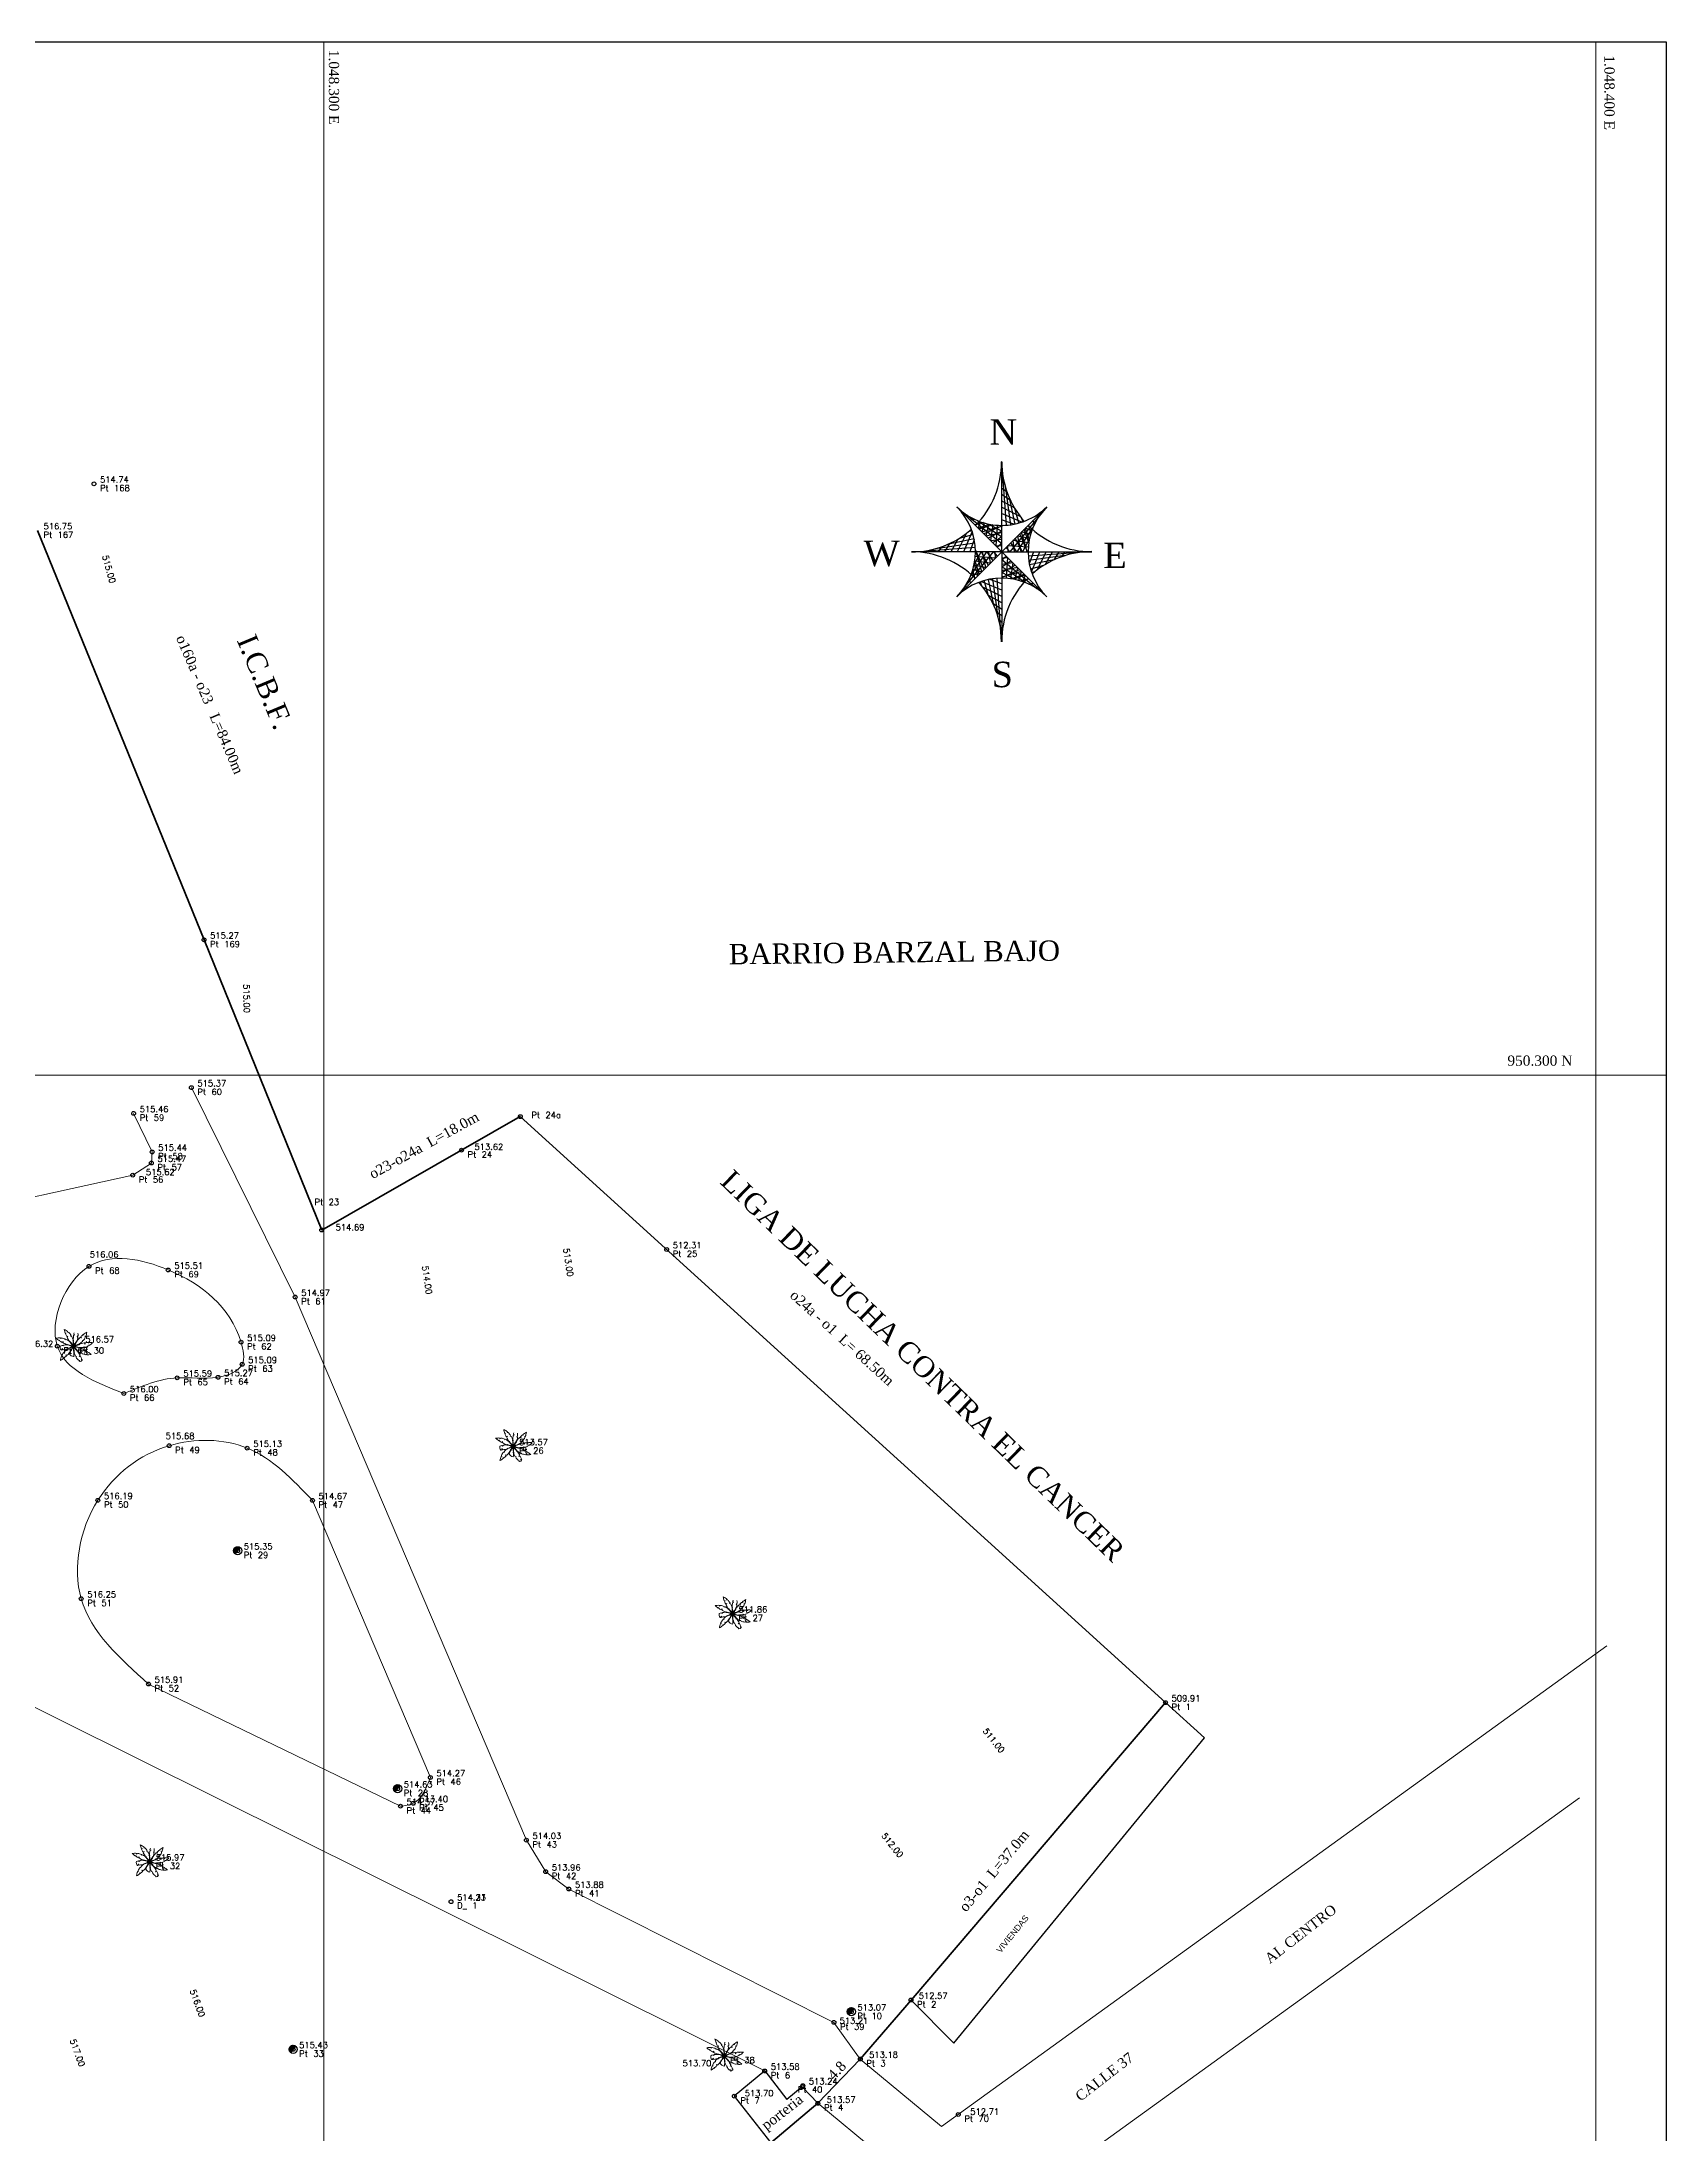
# Model space of a CAD drawing. Header units: metres. Extents: x -38 to 1057472, y -19 to 977469.
# Drawn here: x 1048277.8 to 1048405.5, y 950216.7 to 950381.3 of the extents above; entities that cross this region are included whole.
import ezdxf

# ---------------------------------------------------------------- set-up
doc = ezdxf.new("R2010")
doc.units = ezdxf.units.M
doc.header["$LTSCALE"] = 0.0005
doc.layers.get('0').update_dxf_attribs({"linetype": 'CONTINUOUS'})
for name, color, linetype, lineweight in [('arbol', 3, 'CONTINUOUS', 9), ('CERRAMIENTO', 20, 'CONTINUOUS', 35), ('COORD', 7, 'CONTINUOUS', 9), ('cotas', 1, 'CONTINUOUS', 9), ('COTAS LB', 7, 'CONTINUOUS', 15), ('MURO', 7, 'CONTINUOUS', 30), ('poste', 1, 'CONTINUOUS', 15), ('puntos', 7, 'CONTINUOUS', 15), ('textos', 7, 'CONTINUOUS', 15), ('via', 236, 'CONTINUOUS', 20)]:
    doc.layers.add(name, color=color, linetype=linetype, lineweight=lineweight)
doc.layers.add('UBICACION', color=7, linetype='CONTINUOUS')
doc.layers.add('V', color=2, linetype='CONTINUOUS', plot=False)
doc.styles.add('1.2mm400', font='ARIAL.TTF', dxfattribs={"height": 0.2})
doc.styles.add('2mm400', font='TIMES.TTF', dxfattribs={"height": 0.8})
doc.styles.add('letras', font='TIMES.TTF', dxfattribs={"height": 4})
doc.styles.get("Standard").update_dxf_attribs({"font": 'txt.shx', "height": 1.5})

# ---------------------------------------------------------------- blocks, each defined once
blk = doc.blocks.new('poste')
at = {"layer": 'MURO'}
for p, q in [((-0.32, -0.04), (-0.03, 0.32)), ((-0.32, 0.03), (-0.1, 0.3)), ((-0.3, -0.11), (0.04, 0.32)), ((-0.28, -0.16), (0.09, 0.31)), ((-0.25, -0.2), (0.14, 0.29)), ((-0.22, -0.23), (0.17, 0.27)), ((-0.19, -0.26), (0.21, 0.24))]:
    blk.add_line(p, q, dxfattribs=at)
blk.add_circle((0, 0), 0.32, dxfattribs=at)
blk = doc.blocks.new('MATA61')
for p, q in [((-1.41, 0.56), (-1.35, 0.61)), ((-1.3, 0.76), (-1.29, 0.83)), ((-1.18, 0.82), (-1.3, 0.76)), ((-1.1, 0.38), (-1.04, 0.48)), ((-1.05, 0.04), (-1.1, 0.1)), ((-0.96, 0.13), (-1.05, 0.04)), ((-1.04, 0.48), (-1.03, 0.34)), ((-0.82, 0.65), (-0.83, 0.73)), ((-0.7, 0.67), (-0.82, 0.65)), ((-0.81, 1.28), (-0.73, 1.29)), ((-0.67, 0.96), (-0.56, 1)), ((-0.56, 1), (-0.63, 0.88)), ((-0.59, 0.1), (-0.62, 0.15)), ((-0.6, 1.38), (-0.56, 1.43)), ((-0.47, 1.36), (-0.6, 1.38)), ((-0.59, 0.15), (-0.56, 0.2)), ((-0.56, 0.2), (-0.54, 0.14)), ((-0.43, 0.53), (-0.47, 0.53)), ((-0.42, 0.43), (-0.41, 0.49)), ((-0.39, 0.47), (-0.33, 0.49)), ((-0.33, 0.49), (-0.36, 0.43)), ((-0.29, 1.01), (-0.25, 1.08)), ((-0.17, 0.96), (-0.29, 1.01)), ((-0.09, 0.59), (-0.05, 0.63)), ((-0.04, 0.6), (0.02, 0.59)), ((0.02, 0.59), (-0.04, 0.56)), ((-0.02, 0.53), (-0.04, 0.53)), ((0.13, 1.13), (0, 1.08)), ((0.02, 1.17), (0.13, 1.13)), ((0.28, 0.53), (0.33, 0.54)), ((0.36, 0.47), (0.3, 0.48)), ((0.32, 0.51), (0.36, 0.47)), ((0.36, 0.98), (0.43, 1.02)), ((0.42, 0.88), (0.36, 0.98)), ((0.57, 0.16), (0.52, 0.21)), ((0.54, 0.27), (0.59, 0.24)), ((0.56, 0.22), (0.57, 0.16)), ((0.77, 0.84), (0.64, 0.87)), ((0.7, 0.93), (0.77, 0.84)), ((0.86, 0.46), (0.87, 0.58)), ((0.87, 0.58), (0.95, 0.57)), ((0.97, 1.16), (1, 1.09)), ((1.12, 0.22), (1.03, 0.33)), ((1.12, 0.34), (1.12, 0.22)), ((1.14, 0.87), (1.13, 1)), ((1.13, 1), (1.19, 0.97)), ((1.44, 0.03), (1.5, 0.15)), ((1.47, 0.37), (1.45, 0.3)), ((1.5, 0.15), (1.53, 0.09)), ((-1.13, -1), (-1.19, -0.97)), ((-1.14, -0.87), (-1.13, -1)), ((-1.12, -0.34), (-1.12, -0.22)), ((-1.12, -0.22), (-1.03, -0.33)), ((-0.97, -1.16), (-1, -1.09)), ((-0.87, -0.58), (-0.95, -0.57)), ((-0.86, -0.46), (-0.87, -0.58)), ((-0.7, -0.93), (-0.77, -0.84)), ((-0.77, -0.84), (-0.64, -0.87)), ((-0.54, -0.27), (-0.59, -0.24)), ((-0.56, -0.22), (-0.57, -0.16)), ((-0.57, -0.16), (-0.52, -0.21)), ((-0.29, -0.47), (-0.36, -0.47)), ((-0.32, -0.51), (-0.36, -0.47)), ((-0.36, -0.47), (-0.3, -0.48)), ((-0.28, -0.53), (-0.33, -0.54)), ((-0.02, -0.59), (0.04, -0.56)), ((0.04, -0.6), (-0.02, -0.59)), ((0.04, -0.47), (0.01, -0.47)), ((0.09, -0.59), (0.05, -0.63)), ((0.17, -0.96), (0.29, -1.01)), ((0.29, -1.01), (0.25, -1.08)), ((0.33, -0.49), (0.36, -0.43)), ((0.39, -0.47), (0.33, -0.49)), ((0.41, -0.47), (0.34, -0.47)), ((0.42, -0.43), (0.41, -0.49)), ((0.47, -1.36), (0.6, -1.38)), ((0.56, -0.2), (0.54, -0.14)), ((0.59, -0.15), (0.56, -0.2)), ((0.56, -1), (0.63, -0.88)), ((0.67, -0.96), (0.56, -1)), ((0.6, -1.38), (0.56, -1.43)), ((0.59, -0.1), (0.62, -0.15)), ((0.7, -0.67), (0.82, -0.65)), ((0.81, -1.28), (0.73, -1.29)), ((0.82, -0.65), (0.83, -0.73)), ((0.96, -0.13), (1.05, -0.04)), ((1.04, -0.48), (1.03, -0.34)), ((1.1, -0.38), (1.04, -0.48)), ((1.04, -0.47), (1.04, -0.47)), ((1.05, -0.04), (1.1, -0.1)), ((1.18, -0.82), (1.3, -0.76)), ((1.3, -0.76), (1.29, -0.83)), ((1.41, -0.56), (1.35, -0.61))]:
    blk.add_line(p, q)
for centre, radius, start, end in [((-1.41, -0.78), 1.61, 85.799, 101.2182), ((0.59, 3.52), 3.57, 229.5184, 235.9597), ((0.59, 3.52), 3.57, 236.3862, 241.6275), ((-0.93, -0.08), 0.398, 164.8479, 223.7981), ((-0.69, -1.46), 1.61, 104.9432, 113.0468), ((-1.41, -0.78), 1.61, 68.9432, 81.7125), ((0.59, 3.52), 3.57, 243.0578, 250.7388), ((-0.69, -1.46), 1.61, 86.4372, 99.9331), ((2.54, 2.5), 3.57, 193.5184, 199.9597), ((-1.6, 0.2), 1.61, 49.799, 65.2182), ((2.54, 2.5), 3.57, 200.3862, 205.6275), ((-1.41, -0.78), 1.61, 51.4982, 63.9331), ((2.54, 2.5), 3.57, 207.0578, 214.7388), ((-0.69, -1.46), 1.61, 64.7744, 84.8375), ((0.59, 3.52), 3.57, 251.4574, 260.4742), ((0.3, -1.58), 1.61, 100.7744, 120.8375), ((-1.59, 3.19), 3.57, 287.4574, 296.4742), ((-1.6, 0.2), 1.61, 32.9432, 45.7125), ((2.54, 2.5), 3.57, 215.4574, 224.4742), ((-1.41, -0.78), 1.61, 28.7744, 48.8375), ((1.17, -1.1), 1.61, 136.7744, 156.8375), ((-3.16, 1.65), 3.57, 323.4574, 332.4742), ((-1.6, 0.2), 1.61, 15.4982, 27.9331), ((3.53, 0.53), 3.57, 171.0578, 178.7388), ((3.53, 0.53), 3.57, 179.4574, 188.4742), ((-1.6, 0.2), 1.61, 352.7744, 12.8375), ((1.6, -0.2), 1.61, 172.7744, 192.8375), ((3.16, -1.65), 3.57, 143.4574, 152.4742), ((-1.17, 1.1), 1.61, 316.7744, 336.8375), ((1.59, -3.19), 3.57, 107.4574, 116.4742), ((-0.3, 1.58), 1.61, 280.7744, 300.8375), ((0.69, 1.46), 1.61, 244.7744, 264.8375), ((1.41, 0.78), 1.61, 208.7744, 228.8375), ((-0.59, -3.52), 3.57, 71.4574, 80.4742), ((-2.54, -2.5), 3.57, 35.4574, 44.4742), ((-3.53, -0.53), 3.57, 359.4574, 8.4742), ((3.53, 0.53), 3.57, 166.9418, 169.6275), ((3.16, -1.65), 3.57, 135.0578, 142.7388), ((-1.17, 1.1), 1.61, 339.4982, 351.9331), ((-1.17, 1.1), 1.61, 356.9432, 7.3329), ((-0.3, 1.58), 1.61, 302.4372, 315.9331), ((1.59, -3.19), 3.57, 99.0578, 106.7388), ((3.16, -1.65), 3.57, 128.3862, 133.6275), ((-0.3, 1.58), 1.61, 320.9432, 333.7125), ((3.16, -1.65), 3.57, 121.5184, 127.9597), ((0.69, 1.46), 1.61, 284.9432, 297.7125), ((1.59, -3.19), 3.57, 85.5184, 97.6275), ((1.59, -3.19), 3.57, 92.3862, 97.6275), ((-0.3, 1.58), 1.61, 337.799, 353.2182), ((0.69, 1.46), 1.61, 301.799, 317.2182), ((0.3, -1.58), 1.61, 157.799, 173.2182), ((-3.16, 1.65), 3.57, 301.5184, 307.9597), ((-1.59, 3.19), 3.57, 275.9531, 277.6275), ((0.3, -1.58), 1.61, 140.9432, 153.7125), ((-1.59, 3.19), 3.57, 279.0578, 286.7388), ((-3.16, 1.65), 3.57, 308.3862, 313.6275), ((0.3, -1.58), 1.61, 122.4372, 135.9331), ((-3.16, 1.65), 3.57, 315.0578, 322.7388), ((1.17, -1.1), 1.61, 159.4982, 167.0968), ((0.09, -0.45), 0.568, 210.4926, 261.0599), ((-3.53, -0.53), 3.57, 352.0889, 358.7388), ((1.6, -0.2), 1.61, 195.4982, 207.9331), ((1.6, -0.2), 1.61, 212.9432, 225.7125), ((-2.54, -2.5), 3.57, 27.0578, 34.7388), ((1.41, 0.78), 1.61, 231.4982, 243.9331), ((1.6, -0.2), 1.61, 229.799, 232.8681), ((0.69, 1.46), 1.61, 266.4372, 284.9432), ((-0.59, -3.52), 3.57, 63.0578, 70.7388), ((0.61, -1.24), 0.248, 273.5433, 333.2688), ((-2.54, -2.5), 3.57, 20.3862, 25.6275), ((-2.54, -2.5), 3.57, 18.7756, 19.9597), ((1.41, 0.78), 1.61, 248.9432, 261.7125), ((-0.59, -3.52), 3.57, 56.3862, 61.6275), ((1.41, 0.78), 1.61, 265.799, 281.2182), ((-0.59, -3.52), 3.57, 49.5184, 55.9597)]:
    blk.add_arc(centre, radius, start, end)
blk = doc.blocks.new('norte ERNESTO')
at = {"layer": 'UBICACION', "color": 8}
for p, q in [((-0.01, 7.07), (-0.08, 6.04)), ((0, 7.06), (-0.01, 7.07)), ((-0.01, 7.07), (0.34, 2.08)), ((-0.01, 7.07), (0, 7.02)), ((-0.01, 7.07), (0, 7.04)), ((-0.01, 7.07), (0, 7.05)), ((-0.01, 7.07), (0, 7.06)), ((-0.01, 7.07), (0, 7.06)), ((-0.01, 7.07), (0, 7.06)), ((-0.01, 7.07), (0, 7.06)), ((0, 7.06), (-0.01, 7.07)), ((0, 7.06), (-0.01, 7.07)), ((0, 7.06), (-0.01, 7.07)), ((0, 7.06), (-0.01, 7.07)), ((0, 7.05), (-0.01, 7.07)), ((0, 7.05), (-0.01, 7.07)), ((-0.29, 5.09), (-0.29, 5.07)), ((-0.1, 5.92), (-0.1, 5.92)), ((-0.03, 6.47), (-0.03, 6.48)), ((0.03, 6.47), (-0.01, 6.5)), ((0.1, 5.91), (-0.01, 6)), ((0.22, 5.32), (-0.01, 5.5)), ((0.41, 4.7), (-0.01, 5)), ((0.26, 5.18), (0.69, 2.12)), ((-1.06, 3.34), (-1.06, 3.34)), ((-1.01, 3.43), (-1.01, 3.43)), ((-0.67, 4.08), (-0.66, 4.08)), ((-0.62, 4.18), (-0.62, 4.17)), ((-0.41, 4.71), (-0.41, 4.72)), ((0.67, 4.06), (-0.01, 4.5)), ((1.02, 3.42), (-0.01, 4)), ((1.46, 2.77), (-0.01, 3.5)), ((0.59, 4.25), (1.03, 2.18)), ((3.54, 3.54), (0.64, 0)), ((1.35, 2.26), (1.03, 3.4)), ((-3.14, 3.18), (-3.18, 3.18)), ((-2.67, 2.85), (-2.83, 2.83)), ((-2.77, 2.91), (0, 0.64)), ((-2.61, 1.58), (-2.36, 1.67)), ((-2.11, 2.54), (-2.47, 2.47)), ((-1.46, 2.29), (-2.12, 2.12)), ((-1.97, 2.16), (-1.58, 2.33)), ((-1.9, 2.45), (0, 1.18)), ((-1.67, 2.36), (-1.85, 1.85)), ((-1.85, 1.85), (-0.95, 2.16)), ((-0.71, 2.12), (-1.77, 1.77)), ((-1.59, 2.6), (-1.59, 2.6)), ((-1.37, 2.26), (-1.56, 1.56)), ((-1.56, 1.56), (-0.01, 2)), ((-1.44, 2.79), (-1.44, 2.79)), ((0.12, 2.07), (-1.41, 1.41)), ((-1.04, 2.18), (-1.24, 1.24)), ((-1.01, 2.17), (0, 1.63)), ((-0.71, 2.12), (-0.88, 0.88)), ((-0.36, 2.08), (-0.47, 0.47)), ((-0.12, 2.07), (0, 2.02)), ((1.58, 2.33), (-0.01, 3)), ((0.94, 2.16), (-0.01, 2.5)), ((0, 1.99), (-0.01, 2)), ((2.45, 1.9), (1.18, 0)), ((1.55, 2.65), (1.66, 2.35)), ((2.12, 0.71), (1.77, 1.77)), ((2.36, 1.66), (1.84, 1.84)), ((1.84, 1.84), (2.16, 0.94)), ((2.29, 1.46), (2.12, 2.12)), ((2.32, 1.57), (2.14, 2.01)), ((2.54, 2.11), (2.47, 2.47)), ((2.85, 2.67), (2.83, 2.83)), ((3.18, 3.14), (3.18, 3.18)), ((-5.94, 0.07), (-6.01, -0.01)), ((-5.9, 0.08), (-2.08, 0.35)), ((-5.35, 0.19), (-5.51, -0.01)), ((-5.02, 0.29), (-2.12, 0.7)), ((-4.74, 0.38), (-5.01, -0.01)), ((-4.1, 0.64), (-4.51, -0.01)), ((-4.15, 0.62), (-2.18, 1.04)), ((-3.45, 0.99), (-4.01, -0.01)), ((-2.8, 1.42), (-3.51, -0.01)), ((-3.33, 1.06), (-2.26, 1.36)), ((-2.33, 1.59), (-3.01, -0.01)), ((-2.91, -2.77), (-0.64, 0)), ((-2.17, 0.97), (-2.51, -0.01)), ((-2.45, -1.9), (-1.18, 0)), ((-2.17, -1.01), (-1.63, 0)), ((-2.07, 0.12), (-1.41, -1.41)), ((-2.07, -0.12), (-2.02, 0)), ((-2.01, 0), (-2.01, 0)), ((-1.63, 0), (-1.06, -1.06)), ((-1.51, 0), (-1.51, 0)), ((-1.24, 1.24), (-0.01, 1.5)), ((-1.18, 0), (-0.71, -0.71)), ((0, 1.63), (-1.06, 1.06)), ((-1.01, 0), (-1.01, 0)), ((-0.87, 0.87), (-0.01, 1)), ((0, 1.18), (-0.71, 0.71)), ((-0.64, 0), (-0.35, -0.35)), ((-0.51, 0), (-0.51, 0)), ((-0.46, 0.46), (-0.01, 0.5)), ((0, 0.64), (-0.35, 0.35)), ((0, 1.49), (-0.01, 1.5)), ((0, 1), (-0.01, 1)), ((0, 0.5), (-0.01, 0.5)), ((0.64, 0), (0.35, 0.35)), ((0.46, 0.46), (0.49, 0)), ((2.08, 0.35), (0.46, 0.46)), ((1.18, 0), (0.71, 0.71)), ((2.12, 0.7), (0.87, 0.87)), ((0.87, 0.87), (0.99, 0)), ((1.63, 0), (1.06, 1.06)), ((2.18, 1.03), (1.23, 1.23)), ((1.23, 1.23), (1.49, 0)), ((2.02, 0), (1.41, 1.41)), ((1.99, 0), (1.55, 1.55)), ((2.26, 1.36), (1.56, 1.56)), ((2.17, 1.01), (1.63, 0)), ((2.07, 0.12), (2.02, 0)), ((2.49, 0), (2.49, 0)), ((2.99, 0), (2.99, 0)), ((3.49, 0), (3.49, 0)), ((3.99, 0), (3.99, 0)), ((4.49, 0), (4.49, 0)), ((4.99, 0), (4.99, 0)), ((5.49, 0), (5.34, -0.19)), ((5.93, -0.07), (5.99, 0)), ((6.49, 0), (6.49, 0)), ((-6.5, 0), (-6.51, -0.01)), ((-2.17, -1.98), (-2.33, -1.6)), ((-2.29, -1.46), (-2.12, -2.12)), ((-2.26, -1.37), (-1.57, -1.57)), ((-2.18, -1.04), (-1.24, -1.24)), ((-1.85, -1.85), (-2.17, -0.97)), ((-2.12, -0.71), (-1.77, -1.77)), ((-2.12, -0.71), (-0.88, -0.88)), ((-2.08, -0.36), (-0.47, -0.47)), ((-1.57, -1.57), (-2.01, 0)), ((-1.25, -1.25), (-1.51, 0)), ((-0.88, -0.88), (-1.01, 0)), ((-0.48, -0.48), (-0.51, 0)), ((0.47, -0.47), (-0.01, -0.5)), ((0.88, -0.88), (-0.01, -1)), ((1.24, -1.24), (-0.01, -1.5)), ((0, -0.64), (0.35, -0.35)), ((2.77, -2.91), (0, -0.64)), ((0, -1.18), (0.71, -0.71)), ((0, -1.63), (1.06, -1.06)), ((1.9, -2.45), (0, -1.18)), ((0, -2.02), (1.41, -1.41)), ((1.56, -1.56), (0, -2)), ((1.01, -2.17), (0, -1.63)), ((0.46, -0.46), (0.34, -2.08)), ((0.87, -0.87), (0.69, -2.12)), ((1.23, -1.23), (1.03, -2.18)), ((1.35, -2.26), (1.55, -1.55)), ((5.81, -0.09), (2.08, -0.35)), ((4.96, -0.3), (2.12, -0.7)), ((2.49, 0), (2.16, -0.94)), ((4.09, -0.63), (2.18, -1.04)), ((3.29, -1.07), (2.26, -1.36)), ((2.33, -1.57), (2.99, 0)), ((2.56, -1.59), (2.36, -1.67)), ((3.49, 0), (2.79, -1.41)), ((3.44, -0.98), (3.99, 0)), ((4.49, 0), (4.09, -0.63)), ((4.73, -0.38), (4.99, 0)), ((-3.18, -3.14), (-3.18, -3.18)), ((-2.85, -2.67), (-2.83, -2.83)), ((-2.54, -2.11), (-2.47, -2.47)), ((-2.36, -1.68), (-1.85, -1.85)), ((-1.58, -2.62), (-1.68, -2.36)), ((-1.6, -2.33), (-0.01, -3)), ((-1.45, -2.79), (-0.01, -3.5)), ((-1.06, -3.37), (-1.37, -2.26)), ((-0.62, -4.2), (-1.05, -2.18)), ((-0.97, -2.17), (-0.01, -2.5)), ((-0.29, -5.11), (-0.71, -2.12)), ((-0.01, -7.08), (-0.36, -2.08)), ((0, -2.5), (-0.01, -2.5)), ((0, -3), (-0.01, -3)), ((0.12, -2.07), (0, -2.02)), ((0.71, -2.12), (1.77, -1.77)), ((1.85, -1.85), (0.95, -2.16)), ((1.46, -2.29), (2.12, -2.12)), ((1.93, -2.18), (1.58, -2.33)), ((1.84, -1.84), (1.66, -2.35)), ((2.11, -2.54), (2.47, -2.47)), ((2.67, -2.85), (2.83, -2.83)), ((3.14, -3.18), (3.18, -3.18)), ((-1.02, -3.44), (-0.01, -4)), ((-0.67, -4.08), (-0.01, -4.5)), ((-0.41, -4.72), (-0.01, -5)), ((0, -3.5), (-0.01, -3.5)), ((0, -4), (-0.01, -4)), ((0, -4.5), (-0.01, -4.5)), ((-0.23, -5.33), (-0.01, -5.5)), ((-0.1, -5.92), (-0.01, -6)), ((-0.03, -6.48), (-0.01, -6.5)), ((0, -5), (-0.01, -5)), ((0, -5.5), (-0.01, -5.5)), ((0, -6), (-0.01, -6)), ((0, -6.5), (-0.01, -6.5))]:
    blk.add_line(p, q, dxfattribs=at)
at = {"layer": 'UBICACION'}
for p, q in [((0, 0), (0, 7.07)), ((-3.54, 3.54), (3.54, -3.54)), ((3.54, 3.54), (-3.54, -3.54)), ((0, 0), (-7.09, 0)), ((0, 0), (7.08, 0)), ((0, 0), (0, -7.08))]:
    blk.add_line(p, q, dxfattribs=at)
at = {"layer": 'UBICACION', "color": 8}
for centre, radius, start, end in [((-7.07, 7.05), 7.06, 315.0957, 0.1743), ((7.08, 7.08), 7.08, 180.079, 221.4421), ((0, 7.07), 5, 225, 315), ((-7.07, 0), 5, 315, 45), ((7.07, 0), 5, 135, 225), ((-7.07, 7.05), 7.06, 269.7701, 311.4767), ((7.08, 7.08), 7.08, 225.0164, 270), ((7.08, -7.08), 7.09, 90, 131.3979), ((-7.11, -7.11), 7.1, 45.0004, 89.9047), ((0, -7.07), 5, 45, 135), ((-7.11, -7.11), 7.1, 0.2301, 41.5046), ((7.08, -7.08), 7.09, 135, 180)]:
    blk.add_arc(centre, radius, start, end, dxfattribs=at)
at = {"layer": 'UBICACION', "style": 'letras'}
for s, p in [('N', (-0.97, 8.42)), ('W', (-10.87, -1.12)), ('E', (7.98, -1.29)), ('S', (-0.8, -10.65))]:
    blk.add_text(s, height=2, dxfattribs=at).set_placement(p)

msp = doc.modelspace()

# ---------------------------------------------------------------- linework, layer by layer
at = {"linetype": 'Continuous'}
for p, q in [((1048281.92, 950346.5), (1048281.92, 950346.5)), ((1048281.92, 950346.5), (1048281.92, 950346.5)), ((1048290.58, 950310.64), (1048290.58, 950310.64)), ((1048290.58, 950310.64), (1048290.58, 950310.64)), ((1048289.58, 950299.02), (1048289.58, 950299.02)), ((1048289.58, 950299.02), (1048289.58, 950299.02)), ((1048285.04, 950296.99), (1048285.04, 950296.99)), ((1048285.04, 950296.99), (1048285.04, 950296.99)), ((1048315.444, 950296.742), (1048315.444, 950296.742)), ((1048315.444, 950296.742), (1048315.444, 950296.742)), ((1048286.44, 950293.09), (1048286.44, 950293.09)), ((1048286.44, 950293.09), (1048286.44, 950293.09)), ((1048286.5, 950293.96), (1048286.5, 950293.96)), ((1048286.5, 950293.96), (1048286.5, 950293.96)), ((1048310.82, 950294.1), (1048310.82, 950294.1)), ((1048310.82, 950294.1), (1048310.82, 950294.1)), ((1048284.97, 950292.13), (1048284.97, 950292.13)), ((1048284.97, 950292.13), (1048284.97, 950292.13)), ((1048299.83, 950287.82), (1048299.83, 950287.82)), ((1048299.83, 950287.82), (1048299.83, 950287.82)), ((1048326.95, 950286.29), (1048326.95, 950286.29)), ((1048326.95, 950286.29), (1048326.95, 950286.29)), ((1048281.53, 950284.96), (1048281.53, 950284.96)), ((1048281.53, 950284.96), (1048281.53, 950284.96)), ((1048287.76, 950284.68), (1048287.76, 950284.68)), ((1048287.76, 950284.68), (1048287.76, 950284.68)), ((1048297.74, 950282.55), (1048297.74, 950282.55)), ((1048297.74, 950282.55), (1048297.74, 950282.55)), ((1048279.04, 950278.69), (1048279.04, 950278.69)), ((1048279.04, 950278.69), (1048279.04, 950278.69)), ((1048280.31, 950278.68), (1048280.31, 950278.68)), ((1048280.31, 950278.68), (1048280.31, 950278.68)), ((1048293.49, 950279), (1048293.49, 950279)), ((1048293.49, 950279), (1048293.49, 950279)), ((1048288.47, 950276.2), (1048288.47, 950276.2)), ((1048288.47, 950276.2), (1048288.47, 950276.2)), ((1048291.68, 950276.24), (1048291.68, 950276.24)), ((1048291.68, 950276.24), (1048291.68, 950276.24)), ((1048293.57, 950277.26), (1048293.57, 950277.26)), ((1048293.57, 950277.26), (1048293.57, 950277.26)), ((1048284.27, 950274.97), (1048284.27, 950274.97)), ((1048284.27, 950274.97), (1048284.27, 950274.97)), ((1048287.83, 950270.86), (1048287.83, 950270.86)), ((1048287.83, 950270.86), (1048287.83, 950270.86)), ((1048293.97, 950270.67), (1048293.97, 950270.67)), ((1048293.97, 950270.67), (1048293.97, 950270.67)), ((1048314.87, 950270.81), (1048314.87, 950270.81)), ((1048314.87, 950270.81), (1048314.87, 950270.81)), ((1048282.23, 950266.57), (1048282.23, 950266.57)), ((1048282.23, 950266.57), (1048282.23, 950266.57)), ((1048299.1, 950266.56), (1048299.1, 950266.56)), ((1048299.1, 950266.56), (1048299.1, 950266.56)), ((1048293.22, 950262.6), (1048293.22, 950262.6)), ((1048293.22, 950262.6), (1048293.22, 950262.6)), ((1048280.92, 950258.83), (1048280.92, 950258.83)), ((1048280.92, 950258.83), (1048280.92, 950258.83)), ((1048332.12, 950257.65), (1048332.12, 950257.65)), ((1048332.12, 950257.65), (1048332.12, 950257.65)), ((1048286.21, 950252.12), (1048286.21, 950252.12)), ((1048286.21, 950252.12), (1048286.21, 950252.12)), ((1048366.17, 950250.66), (1048366.17, 950250.66)), ((1048366.17, 950250.66), (1048366.17, 950250.66)), ((1048305.8, 950243.89), (1048305.8, 950243.89)), ((1048305.8, 950243.89), (1048305.8, 950243.89)), ((1048308.37, 950244.77), (1048308.37, 950244.77)), ((1048308.37, 950244.77), (1048308.37, 950244.77)), ((1048306.02, 950242.51), (1048306.02, 950242.51)), ((1048306.02, 950242.51), (1048306.02, 950242.51)), ((1048307.02, 950242.74), (1048307.02, 950242.74)), ((1048307.02, 950242.74), (1048307.02, 950242.74)), ((1048315.92, 950239.84), (1048315.92, 950239.84)), ((1048315.92, 950239.84), (1048315.92, 950239.84)), ((1048286.3, 950238.15), (1048286.3, 950238.15)), ((1048286.3, 950238.15), (1048286.3, 950238.15)), ((1048317.44, 950237.36), (1048317.44, 950237.36)), ((1048317.44, 950237.36), (1048317.44, 950237.36)), ((1048319.26, 950236), (1048319.26, 950236)), ((1048319.26, 950236), (1048319.26, 950236)), ((1048310, 950235), (1048310, 950235)), ((1048310, 950235), (1048310, 950235)), ((1048310, 950235), (1048310, 950235)), ((1048310, 950235), (1048310, 950235)), ((1048346.16, 950227.27), (1048346.16, 950227.27)), ((1048346.16, 950227.27), (1048346.16, 950227.27)), ((1048340.1, 950225.51), (1048340.1, 950225.51)), ((1048340.1, 950225.51), (1048340.1, 950225.51)), ((1048341.47, 950226.35), (1048341.47, 950226.35)), ((1048341.47, 950226.35), (1048341.47, 950226.35)), ((1048297.58, 950223.39), (1048297.58, 950223.39)), ((1048297.58, 950223.39), (1048297.58, 950223.39)), ((1048331.47, 950222.88), (1048331.47, 950222.88)), ((1048331.47, 950222.88), (1048331.47, 950222.88)), ((1048342.17, 950222.63), (1048342.17, 950222.63)), ((1048342.17, 950222.63), (1048342.17, 950222.63)), ((1048334.66, 950221.69), (1048334.66, 950221.69)), ((1048334.66, 950221.69), (1048334.66, 950221.69)), ((1048337.6, 950220.45), (1048337.6, 950220.45)), ((1048337.6, 950220.45), (1048337.6, 950220.45)), ((1048337.65, 950220.54), (1048337.65, 950220.54)), ((1048337.65, 950220.54), (1048337.65, 950220.54)), ((1048332.27, 950219.71), (1048332.27, 950219.71)), ((1048332.27, 950219.71), (1048332.27, 950219.71)), ((1048338.84, 950219.15), (1048338.84, 950219.15)), ((1048338.84, 950219.15), (1048338.84, 950219.15)), ((1048349.88, 950218.27), (1048349.88, 950218.27)), ((1048349.88, 950218.27), (1048349.88, 950218.27))]:
    msp.add_line(p, q, dxfattribs=at)
for centre in [(1048281.92, 950346.5), (1048290.58, 950310.64), (1048289.58, 950299.02), (1048285.04, 950296.99), (1048315.444, 950296.742), (1048310.82, 950294.1), (1048286.44, 950293.09), (1048286.5, 950293.96), (1048284.97, 950292.13), (1048299.83, 950287.82), (1048326.95, 950286.29), (1048281.53, 950284.96), (1048287.76, 950284.68), (1048297.74, 950282.55), (1048279.04, 950278.69), (1048280.31, 950278.68), (1048293.49, 950279), (1048288.47, 950276.2), (1048291.68, 950276.24), (1048293.57, 950277.26), (1048284.27, 950274.97), (1048287.83, 950270.86), (1048293.97, 950270.67), (1048314.87, 950270.81), (1048282.23, 950266.57), (1048299.1, 950266.56), (1048293.22, 950262.6), (1048280.92, 950258.83), (1048332.12, 950257.65), (1048286.21, 950252.12), (1048366.17, 950250.66), (1048308.37, 950244.77), (1048305.8, 950243.89), (1048306.02, 950242.51), (1048307.02, 950242.74), (1048315.92, 950239.84), (1048286.3, 950238.15), (1048317.44, 950237.36), (1048310, 950235), (1048310, 950235), (1048319.26, 950236), (1048346.16, 950227.27), (1048340.1, 950225.51), (1048341.47, 950226.35), (1048297.58, 950223.39), (1048331.47, 950222.88), (1048342.17, 950222.63), (1048334.66, 950221.69), (1048337.6, 950220.45), (1048337.65, 950220.54), (1048332.27, 950219.71), (1048338.84, 950219.15), (1048349.88, 950218.27)]:
    msp.add_circle(centre, 0.15, dxfattribs=at)
at = {"layer": 'CERRAMIENTO'}
for p, q in [((1048299.83, 950287.82), (1048315.444, 950296.742)), ((1048315.444, 950296.742), (1048366.17, 950250.66))]:
    msp.add_line(p, q, dxfattribs=at)
at = {"layer": 'CERRAMIENTO', "flags": 128}
for points in [[(1048277.48, 950342.83), (1048290.58, 950310.64), (1048299.83, 950287.82)], [(1048366.17, 950250.66), (1048346.16, 950227.27), (1048342.17, 950222.63)], [(1048342.17, 950222.63), (1048338.84, 950219.15)], [(1048338.84, 950219.15), (1048335.14, 950216.03), (1048302.48, 950191.72), (1048278.2, 950173.21)]]:
    msp.add_lwpolyline(points, dxfattribs=at)
at = {"layer": 'COORD'}
for p, q in [((1048300, 950126.762), (1048300, 950381.256)), ((1048400, 950126.762), (1048400, 950381.256)), ((1048086.49, 950300), (1048405.531, 950300))]:
    msp.add_line(p, q, dxfattribs=at)
at = {"layer": 'MURO'}
for p, q in [((1048366.17, 950250.66), (1048369.237, 950247.891)), ((1048349.532, 950223.875), (1048369.237, 950247.891)), ((1048346.16, 950227.27), (1048349.532, 950223.875)), ((1048334.66, 950221.69), (1048332.27, 950219.71)), ((1048334.66, 950221.69), (1048336.401, 950219.457)), ((1048337.6, 950220.45), (1048336.401, 950219.457)), ((1048338.84, 950219.15), (1048337.6, 950220.45)), ((1048332.27, 950219.71), (1048335.14, 950216.03))]:
    msp.add_line(p, q, dxfattribs=at)
at = {"layer": 'textos', "flags": 128}
msp.add_lwpolyline([(1048380.057, 950232.161, 0, 0, 0), (1048385.807, 950236.137, 0.608, 0, 0), (1048387.723, 950237.461, 0, 0, 0)], format="xyseb", dxfattribs=at)
at = {"layer": 'V'}
msp.add_lwpolyline([(1048086.49, 950381.256), (1048405.531, 950381.256), (1048405.531, 950126.762), (1048086.49, 950126.762)], close=True, dxfattribs=at)
at = {"layer": 'via'}
for p, q in [((1048299.1, 950266.56), (1048308.37, 950244.77)), ((1048400.88, 950255.11), (1048348.565, 950217.32)), ((1048286.21, 950252.12), (1048306.02, 950242.51)), ((1048398.73, 950243.17), (1048347.73, 950206.33)), ((1048342.17, 950222.63), (1048340.1, 950225.51)), ((1048348.565, 950217.32), (1048342.17, 950222.63)), ((1048343.57, 950215.222), (1048338.84, 950219.15))]:
    msp.add_line(p, q, dxfattribs=at)
at = {"layer": 'via', "flags": 128}
for points in [[(1048340.1, 950225.51), (1048319.26, 950236), (1048317.44, 950237.36), (1048315.92, 950239.84), (1048297.74, 950282.55), (1048289.58, 950299.02)], [(1048285.04, 950296.99), (1048286.5, 950293.96), (1048286.44, 950293.09), (1048284.97, 950292.13), (1048270.4, 950288.93), (1048272.74, 950255.65), (1048273.01, 950252.4), (1048334.66, 950221.69)]]:
    msp.add_lwpolyline(points, dxfattribs=at)
at = {"layer": 'via'}
for points in [[(1048284.27, 950274.97), (1048288.47, 950276.2), (1048291.68, 950276.24), (1048293.57, 950277.26), (1048293.49, 950279), (1048287.76, 950284.68), (1048281.53, 950284.96), (1048279.04, 950278.69), (1048284.27, 950274.97)], [(1048299.1, 950266.56), (1048293.97, 950270.67), (1048287.83, 950270.86), (1048282.23, 950266.57), (1048280.92, 950258.83), (1048286.21, 950252.12)], [(1048306.02, 950242.51), (1048307.02, 950242.74), (1048308.37, 950244.77)]]:
    msp.add_spline(points, degree=3, dxfattribs=at)

# ---------------------------------------------------------------- block references
msp.add_blockref('norte ERNESTO', (1048353.294, 950341.16))
at = {"layer": 'arbol', "xscale": 0.8, "yscale": 0.8, "zscale": 0.8}
for p in [(1048280.323, 950278.674), (1048314.883, 950270.804), (1048332.133, 950257.644), (1048286.313, 950238.144), (1048331.483, 950222.874)]:
    msp.add_blockref('MATA61', p, dxfattribs=at)
at = {"layer": 'poste'}
for p in [(1048293.22, 950262.6), (1048305.8, 950243.89), (1048341.47, 950226.35), (1048297.58, 950223.39)]:
    msp.add_blockref('poste', p, dxfattribs=at)

# ---------------------------------------------------------------- texts
at = {"layer": 'COORD', "color": 7, "style": '2mm400'}
for s, p in [('1.048.300 E', (1048300.394, 950380.631)), ('1.048.400 E', (1048400.678, 950380.197))]:
    msp.add_text(s, height=0.8, rotation=270, dxfattribs=at).set_placement(p)
msp.add_text('950.300 N', height=0.8, dxfattribs=at).set_placement((1048393.051, 950300.743))
at = {"layer": 'cotas', "color": 1}
for s, p in [('514.74', (1048282.4, 950346.596)), ('516.75', (1048277.96, 950342.926)), ('515.27', (1048291.06, 950310.736)), ('515.37', (1048290.06, 950299.116)), ('515.46', (1048285.52, 950297.086)), ('515.44', (1048286.98, 950294.056)), ('513.62', (1048311.843, 950294.123)), ('515.62', (1048286.008, 950292.137)), ('515.47', (1048286.92, 950293.186)), ('514.69', (1048300.926, 950287.789)), ('516.06', (1048281.591, 950285.66)), ('512.31', (1048327.43, 950286.386)), ('515.51', (1048288.24, 950284.776)), ('514.97', (1048298.22, 950282.646)), ('516.57', (1048281.244, 950278.986)), ('515.09', (1048293.97, 950279.096)), ('516.32', (1048276.463, 950278.631)), ('515.09', (1048294.05, 950277.356)), ('515.59', (1048288.95, 950276.296)), ('515.27', (1048292.16, 950276.336)), ('516.00', (1048284.75, 950275.066)), ('515.68', (1048287.561, 950271.384)), ('515.13', (1048294.45, 950270.766)), ('513.57', (1048315.35, 950270.906)), ('516.19', (1048282.71, 950266.666)), ('514.67', (1048299.58, 950266.656)), ('515.35', (1048293.7, 950262.696)), ('516.25', (1048281.4, 950258.926)), ('511.86', (1048332.6, 950257.746)), ('515.91', (1048286.69, 950252.216)), ('509.91', (1048366.65, 950250.756)), ('514.27', (1048308.85, 950244.866)), ('514.63', (1048306.28, 950243.986)), ('513.40', (1048307.5, 950242.836)), ('514.57', (1048306.5, 950242.606)), ('514.03', (1048316.4, 950239.936)), ('515.97', (1048286.78, 950238.246)), ('513.96', (1048317.92, 950237.456)), ('514.23', (1048310.48, 950235.096)), ('514.31', (1048310.48, 950235.096)), ('513.88', (1048319.74, 950236.096)), ('513.07', (1048341.95, 950226.446)), ('512.57', (1048346.77, 950227.366)), ('513.21', (1048340.543, 950225.402)), ('515.43', (1048298.06, 950223.486)), ('513.70', (1048328.204, 950222.06)), ('513.58', (1048335.14, 950221.786)), ('513.18', (1048342.872, 950222.726)), ('513.24', (1048338.13, 950220.636)), ('513.70', (1048333.087, 950219.702)), ('513.57', (1048339.534, 950219.192)), ('512.71', (1048350.821, 950218.251))]:
    msp.add_text(s, height=0.48, dxfattribs=at).set_placement(p)
at = {"layer": 'COTAS LB', "char_height": 0.48, "attachment_point": 5}
for s, insert, rotation in [('{515.00}', (1048283.101, 950339.795, 515), 285.73494), ('{515.00}', (1048293.926, 950306.022, 515), 271.02878), ('{513.00}', (1048319.22, 950285.275, 513), 278.49558), ('{514.00}', (1048308.114, 950283.889, 514), 278.52822), ('{511.00}', (1048352.668, 950247.679, 511), 308.76325), ('{512.00}', (1048344.7, 950239.44, 512), 308.76325), ('{516.00}', (1048290.06, 950227.029, 516), 290.17017), ('{517.00}', (1048280.622, 950223.124, 517), 290.01187)]:
    msp.add_mtext(s, dxfattribs=dict(at, insert=insert, rotation=rotation))
at = {"layer": 'MURO', "style": '1.2mm400'}
msp.add_text('VIVIENDAS', height=0.48, rotation=51.00739, dxfattribs=at).set_placement((1048353.203, 950230.924))
at = {"layer": 'puntos'}
for s, p in [('Pt 168', (1048282.4, 950345.924)), ('Pt 167', (1048277.96, 950342.254)), ('Pt 169', (1048291.06, 950310.064)), ('Pt 60', (1048290.06, 950298.444)), ('Pt 59', (1048285.52, 950296.414)), ('Pt 57', (1048286.92, 950292.514)), ('Pt 58', (1048286.98, 950293.384)), ('Pt 24', (1048311.3, 950293.524)), ('Pt 56', (1048285.45, 950291.554)), ('Pt 25', (1048327.43, 950285.714)), ('Pt 68', (1048282.01, 950284.384)), ('Pt 69', (1048288.24, 950284.104)), ('Pt 61', (1048298.22, 950281.974)), ('Pt 67', (1048279.52, 950278.114)), ('Pt 30', (1048280.79, 950278.104)), ('Pt 62', (1048293.97, 950278.424)), ('Pt 64', (1048292.16, 950275.664)), ('Pt 63', (1048294.05, 950276.684)), ('Pt 66', (1048284.75, 950274.394)), ('Pt 65', (1048288.95, 950275.624)), ('Pt 49', (1048288.31, 950270.284)), ('Pt 48', (1048294.45, 950270.094)), ('Pt 26', (1048315.35, 950270.234)), ('Pt 50', (1048282.71, 950265.994)), ('Pt 47', (1048299.58, 950265.984)), ('Pt 29', (1048293.7, 950262.024)), ('Pt 51', (1048281.4, 950258.254)), ('Pt 27', (1048332.6, 950257.074)), ('Pt 52', (1048286.69, 950251.544)), ('Pt 28', (1048306.28, 950243.314)), ('Pt 46', (1048308.85, 950244.194)), ('Pt 44', (1048306.5, 950241.934)), ('Pt 45', (1048307.5, 950242.164)), ('Pt 43', (1048316.4, 950239.264)), ('Pt 32', (1048286.78, 950237.574)), ('Pt 42', (1048317.92, 950236.784)), ('Pt 41', (1048319.74, 950235.424)), ('D_ 1', (1048310.48, 950234.464)), ('D_ 1', (1048310.48, 950234.464)), ('Pt 2', (1048346.64, 950226.694)), ('Pt 39', (1048340.58, 950224.934)), ('Pt 10', (1048341.95, 950225.774)), ('Pt 33', (1048298.06, 950222.814)), ('Pt 38', (1048331.95, 950222.304)), ('Pt 6', (1048335.14, 950221.114)), ('Pt 40', (1048337.266, 950219.994)), ('Pt 7', (1048332.75, 950219.134)), ('Pt 70', (1048350.36, 950217.694))]:
    msp.add_text(s, height=0.48, dxfattribs=at).set_placement(p)
at = {"layer": 'textos', "style": '2mm400'}
for s, height, rotation, p in [('o160a - o23   L=84.00m', 0.8, 293.20755, (1048288.354, 950334.39)), ('I.C.B.F.', 1.6, 292.70324, (1048293.129, 950334.21)), ('BARRIO BARZAL BAJO', 1.6, 0.63541, (1048331.84, 950308.713)), ('o23-o24a  L=18.0m', 0.8, 28.87612, (1048303.841, 950291.814)), ('LIGA DE LUCHA CONTRA EL CANCER', 1.6, 315.95691, (1048331.073, 950291.528)), ('o24a - o1  L= 68.50m', 0.8, 317.82084, (1048336.574, 950282.587)), ('o3-o1  L=37.0m', 0.8, 50.49521, (1048350.486, 950234.138)), ('AL CENTRO', 0.8, 37.86824, (1048374.372, 950230.087)), ('4.8', 0.8, 47.19037, (1048340.107, 950220.911)), ('CALLE 37', 0.8, 37.86824, (1048359.48, 950219.261)), ('porteria', 0.8, 37.86824, (1048334.791, 950216.992))]:
    msp.add_text(s, height=height, rotation=rotation, dxfattribs=at).set_placement(p)
at = {"layer": 'textos'}
for s, p in [('Pt 24a', (1048316.316, 950296.623)), ('Pt 23', (1048299.266, 950289.787)), ('Pt 1', (1048366.65, 950250.084)), ('Pt 3', (1048342.65, 950222.054)), ('Pt 4', (1048339.32, 950218.574))]:
    msp.add_text(s, height=0.48, dxfattribs=at).set_placement(p)

doc.saveas('drawing.dxf')
